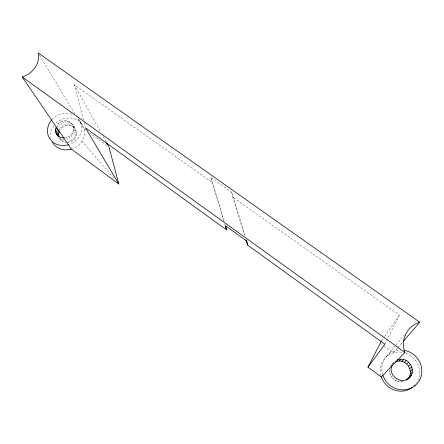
<?xml version="1.0" encoding="UTF-8"?>
<svg xmlns="http://www.w3.org/2000/svg" width="444" height="444" viewBox="0 0 444 444"><rect width="100%" height="100%" fill="white"/><g stroke="black" fill="none" stroke-linecap="round" stroke-linejoin="round"><path stroke-width="0.33" stroke-dasharray="2.22 1.67" d="M403.474 381.513C396.636 383.649 388.866 377.555 389.543 370.385M67.21 142.352C87.795 140.049 68.543 108.824 56.843 125.424L59.907 129.975C63.115 124.603 72.028 123.554 75.491 129.204M64.23 137.94C70.568 137.84 76.046 130.475 72.633 124.631M384.87 344.205L399.389 315.118L232.695 197.047L231.735 192.352L210.9 177.606L223.787 220.685M390.465 366.494L391.958 364.302L395.227 361.238M392.163 364.774L393.678 362.537M381.529 340.898L384.249 336.974M384.637 336.413L399.389 315.118M386.619 356.216L395.343 345.671M395.782 345.143L404.068 335.126M397.352 348.274L393.367 352.819L383.327 345.56M397.796 347.752L402.73 342.024M389.471 371.739L390.315 370.923M390.037 374.431L390.881 373.637M391.275 376.928L392.563 375.763M393.112 379.054L393.989 378.294M391.958 364.302L393.989 362.593M395.415 380.669L396.758 379.542M398.035 381.651L398.951 380.908M400.782 381.94L401.72 381.202M59.152 137.462C60.234 140.482 63.498 142.346 66.628 142.308M83.405 119.902L74.326 84.71L212.204 182.512M85.675 130.109L84.01 128.904L78.05 119.009M89.555 132.911L108.392 146.526M379.975 343.14L382.767 345.155M81.929 141.103L114.752 179.271M57.859 135.725L60.922 140.16M60.079 137.557L62.737 141.425M62.626 138.867L64.885 142.174M66.611 137.529L69.564 141.947M58.364 123.582L61.405 128.155M68.859 136.558L71.778 140.987M60.306 122.128L63.32 126.723M70.807 135.087L73.698 139.538M62.532 121.162L65.518 125.769M72.328 133.228L75.197 137.701M64.902 120.751L67.854 125.363M73.316 131.108L76.168 135.603M67.244 120.923L70.169 125.535M73.704 128.865L76.551 133.383M69.408 121.667L72.305 126.274M71.251 122.933L74.12 127.522M73.471 126.657L76.324 131.202M39.477 55.195L74.836 113.692M79.681 120.54L82.445 125.164M74.326 84.71L100.544 131.824M103.23 136.658L106.255 142.097M231.735 192.352L245.432 236.524M232.695 197.047L244.511 235.176M210.9 177.606L224.103 221.106M224.786 223.976L225.186 225.291M84.094 122.555L85.292 127.206M56.072 123.216A17.283 15.546 -28.1 0 1 82.196 124.764A17.283 15.546 -28.1 0 1 72.572 148.679M51.054 138.756A17.283 15.546 -28.1 0 1 53.968 125.591M380.991 375.796A20.163 19.103 41.8 0 1 403.468 352.53M405.955 353.28A20.163 19.103 41.8 0 1 416.572 383.022M382.722 374.858A20.502 19.414 41.4 0 1 400.183 350.061M78.499 118.859A17.516 15.723 -28 0 1 69.658 144.339M52.065 119.503A17.516 15.723 -28 0 1 72.527 114.508"/><path stroke-width="0.67" d="M406.432 379.964C416.45 373.088 405.672 356.526 395.204 362.038M406.415 380.02C419.075 373.898 409.39 354.451 396.98 360.239M58.924 132.062L55.85 127.539L55.445 129.77L55.661 131.979L58.741 136.458L58.525 134.277L59.413 131.019M391.947 365.418C387.779 374.514 399.583 384.454 407.892 378.893M412.742 387.174A20.163 19.103 41.8 0 1 381.374 377.034L367.943 367.171L381.141 341.458M367.943 367.171L384.87 344.205L247.563 245.038L245.937 239.777M403.18 341.503L419.774 322.227L38.051 52.83A21.134 18.337 -27 0 1 22.2 76.945L71.351 149.09L118.798 183.977L108.947 146.931L106.593 142.702M381.374 377.034L404.895 352.469A25.452 23.893 36.5 0 1 419.774 322.227M396.42 361.488L398.218 359.679M399.095 361.061L400.932 359.246M401.826 361.338L403.707 359.529M404.429 362.304L406.36 360.511M406.732 363.897L408.702 362.126M408.574 366.006L410.578 364.269M409.834 368.487L411.86 366.794M410.417 371.178L412.454 369.53M410.289 373.898L412.326 372.288M409.451 376.451L411.477 374.886M407.964 378.665L409.962 377.139M64.23 137.94C60.445 138.145 56.604 135.759 55.661 131.979M22.2 76.945L404.895 352.469M247.563 245.038L246.864 241.136L225.502 225.724L226.579 229.898L85.464 127.872L118.798 183.977L117.899 182.934M56.482 134.01L58.408 136.796M55.445 129.77L58.525 134.277M225.386 225.946L226.579 229.898M71.351 149.09A17.283 15.546 -28.1 0 1 52.57 142.53M415.029 385.015A20.163 19.103 41.8 0 1 414.163 385.919M404.09 350.327A20.502 19.414 41.4 0 1 421.861 370.29A20.502 19.414 41.4 0 1 405.555 389.677A20.502 19.414 41.4 0 1 382.922 375.48M68.415 144.755A17.516 15.723 -28 0 1 49.906 138.928A17.516 15.723 -28 0 1 51.637 119.985"/></g></svg>
